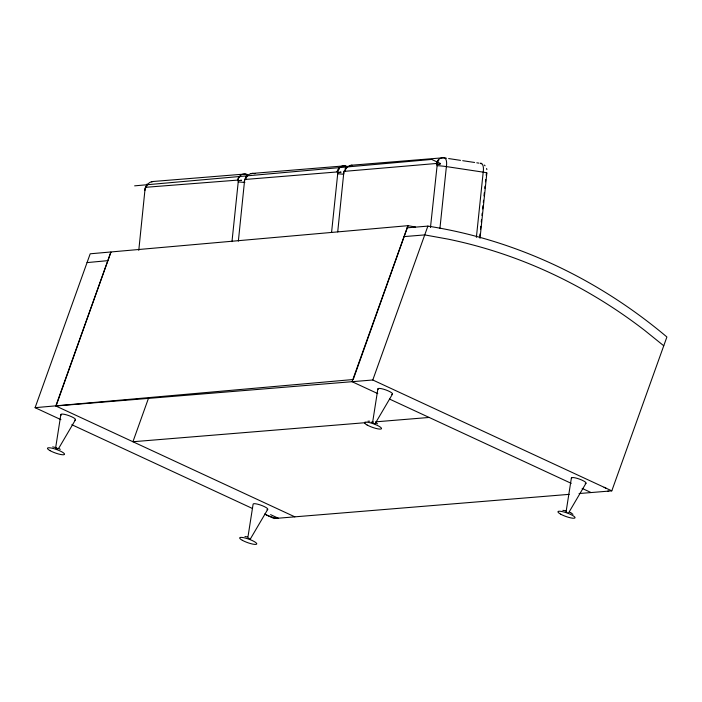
<?xml version="1.0" encoding="UTF-8"?>
<svg xmlns="http://www.w3.org/2000/svg" width="702" height="702" viewBox="0 0 702 702"><rect width="100%" height="100%" fill="white"/><g stroke="black" fill="none" stroke-linecap="round" stroke-linejoin="round"><path stroke-width="1.05" d="M138.777 250.351L145.103 188.461M238.364 241.111L244.629 180.089A1.43 0.623 -81.4 0 1 245.13 179.168L245.498 177.966M337.715 231.897L343.866 171.955A1.43 0.623 -81.4 0 1 344.357 171.025C345.717 168.19 343.366 171.665 344.91 171.314L436.951 163.434A1.43 0.623 -81.4 0 1 437.258 164.294L430.466 227.518M231.976 241.637L238.224 181.967C237.452 180.177 240.532 180.616 238.548 180.589A1.43 0.623 -81.4 0 0 238.241 179.73L238.671 178.519L237.557 180.116L145.665 187.302A1.43 0.623 -81.4 0 0 145.147 188.241L145.138 188.294M331.572 232.397L337.706 173.806C336.951 171.955 340.014 172.56 338.031 172.438A1.43 0.623 -81.4 0 0 337.715 171.569L338.153 170.367L337.039 171.955L245.103 179.466A1.071 0.474 -81.4 0 0 244.708 180.344M439.917 228.536L446.647 164.093A8.196 3.598 -81.4 0 0 444.34 157.687L351.746 165.207A8.196 7.345 89.4 0 0 344.98 170.963L344.91 171.314M476.386 237.346L483.459 169.647A8.196 3.598 -81.4 0 0 481.151 163.233L480.607 163.171M479.791 236.056L480.019 233.88M480.466 229.545L480.809 226.29M481.265 221.946L481.493 219.779M481.949 215.435L482.177 213.268M482.625 208.933L482.967 205.677M483.309 202.422L483.538 200.245M483.994 195.911L484.327 192.655M484.784 188.311L485.012 186.144M485.468 181.8L485.696 179.633M486.144 175.298L486.504 173.122A8.196 0.518 6.8 0 0 483.511 172.192L446.068 166.541A8.196 0.518 6.8 0 0 437.127 165.681L436.934 165.672M480.028 238.268L486.855 172.999M245.103 179.466L245.533 177.948M55.546 448.402L60.846 414.601M247.946 537.03L253.097 504.229A7.81 1.588 19.7 0 1 262.153 505.642A7.81 1.588 19.7 0 1 266.962 509.713M372.56 422.727L377.86 388.934M566.075 511.872L571.375 478.071M237.557 180.116L237.618 179.765A8.196 7.301 81.3 0 1 244.191 174.026L247.753 174.526M337.039 171.955L337.1 171.613A8.196 7.301 81.3 0 1 343.664 165.865L348.315 166.541M436.267 163.82L436.328 163.478A8.196 7.301 81.3 0 1 442.901 157.731L446.463 158.24M146.2 187.601L146.27 187.258A8.196 7.345 89.4 0 1 153.036 181.493L245.63 173.982A8.196 3.598 -81.4 0 1 247.376 176.079M245.682 179.449L245.753 179.098A8.196 7.345 89.4 0 1 252.509 173.341L254.993 173.684M56.081 405.958L110.819 252.36M408.046 225.667L353.211 379.519L35.1 407.678L90.198 253.799L408.046 225.667L415.549 227.027M110.916 252.106L55.818 405.975L294.84 516.839M148.701 397.657L132.924 441.742L365.768 422.648M407.932 225.675L352.071 381.695L377.773 393.611M56.195 405.949L372.788 379.993L427.878 226.114A566.224 506.124 85.3 0 1 666.9 336.978L611.802 490.856L579.062 493.541M58.626 448.464L75.395 419.901M250.36 538.969L267.646 509.538M392.409 394.234L375.131 423.666L374.543 423.648M569.155 511.942L585.924 483.38M351.097 165.303L352.062 165.224M568.646 512.811L568.058 512.793M145.13 189.593L144.998 189.628A8.196 0.992 5.2 0 0 145.033 190.233M244.612 181.441L244.48 181.467A8.196 0.992 5.2 0 0 244.515 182.081M343.84 173.306L343.717 173.333A8.196 0.992 5.2 0 0 343.752 173.947M608.634 491.119L607.66 491.198M87.048 262.592L107.854 260.653M134.635 185.846L431.651 159.424L440.487 163.522M407.16 227.817L427.878 226.114M404.15 236.592L424.736 234.907L447.973 239.11A556.949 497.832 85.3 0 1 644.55 330.291L663.75 345.77M371.235 422.2L373.42 422.025M375.605 421.849L429.168 417.453M569.225 494.348L274.122 518.541L264.496 514.075M367.971 421.182L369.717 421.209M337.706 173.806L337.89 173.815A8.196 0.518 6.8 0 1 343.102 174.219M238.224 181.967L238.408 181.967A8.196 0.518 6.8 0 1 244.875 182.52M250.237 538.996L249.131 538.776M562.846 510.328L565.847 510.854M153.352 181.511L152.22 181.634A8.196 3.598 -81.4 0 0 151.641 181.985M448.631 158.564L460.538 160.363M462.706 160.688L474.613 162.478M476.781 162.811L478.948 163.136M52.703 446.876L56.634 447.788M244.945 536.503L247.569 537.012M248.139 537.934L248.719 538.048M57.222 449.245L56.23 448.885M57.959 448.271L60.284 449.341M57.143 448.648L57.739 448.92M604.097 487.285L605.896 488.118M372.788 379.993L611.802 490.856M389.628 399.113L571.217 483.345M582.151 488.408L591.084 492.558M270.551 514.627L278.264 518.199A9.363 1.895 19.7 0 1 266.479 514.996M35.1 407.678L60.916 419.656M71.841 424.719L252.58 508.546M569.726 512.276L570.805 512.82M566.76 512.355L566.268 512.083M376.211 423.13L377.562 423.832M373.245 423.218L372.753 422.946M571.077 512.978L572.955 514.32M484.336 165.058L485.091 165.795M486.6 168.48L486.872 169.656M61.162 415.145A7.81 1.588 19.7 0 1 68.963 415.654A7.81 1.588 19.7 0 1 74.719 420.086M378.176 389.47A7.81 1.588 19.7 0 1 385.977 389.987A7.81 1.588 19.7 0 1 391.734 394.41M480.343 163.373A8.196 7.301 81.3 0 1 481.405 163.847M436.767 163.741A1.071 0.474 -81.4 0 1 437.074 164.575M349.78 166.225A8.196 3.598 -81.4 0 1 350.93 165.347M343.936 172.209A1.071 0.474 -81.4 0 1 344.419 171.306M238.057 180.028A1.071 0.474 -81.4 0 1 238.364 180.862M145.226 188.496A1.071 0.474 -81.4 0 1 145.709 187.601M337.539 171.876A1.071 0.474 -81.4 0 1 337.837 172.71M251.114 173.833A8.196 3.598 -81.4 0 1 251.702 173.482L345.112 165.821A8.196 3.598 -81.4 0 1 346.507 167.146M571.691 478.615A7.81 1.588 19.7 0 1 579.492 479.124A7.81 1.588 19.7 0 1 585.249 483.555M241.444 180.291L240.163 180.458L241.444 180.291M340.926 172.139L339.645 172.297L340.926 172.139M437.276 164.347L438.101 164.233L437.276 164.347M440.154 164.005L438.873 164.163L440.154 164.005M146.051 186.1L145.674 187.276L146.051 186.1M437.381 162.241L436.934 163.399L437.381 162.232M146.525 185.038L147.192 184.064L146.534 185.03M245.998 176.878L246.665 175.912L246.007 176.878M345.235 168.743L345.902 167.778L345.235 168.743M239.277 177.43L240.066 176.456L239.285 177.43M338.75 169.279L339.54 168.304L338.759 169.279M437.987 161.144L438.776 160.17L437.995 161.144M242.348 540.312A9.073 1.843 19.7 0 0 256.563 544.19A9.073 1.843 19.7 0 0 245.753 538.18A9.073 1.843 19.7 0 0 242.348 540.312M50.105 450.675A9.073 1.843 19.7 0 0 64.321 454.563A9.073 1.843 19.7 0 0 53.51 448.552A9.073 1.843 19.7 0 0 50.105 450.675M367.12 425.008A9.073 1.843 19.7 0 0 381.326 428.887A9.073 1.843 19.7 0 0 370.524 422.885A9.073 1.843 19.7 0 0 367.12 425.008M560.635 514.154A9.073 1.843 19.7 0 0 574.841 518.032A9.073 1.843 19.7 0 0 564.039 512.021A9.073 1.843 19.7 0 0 560.635 514.154"/></g></svg>
